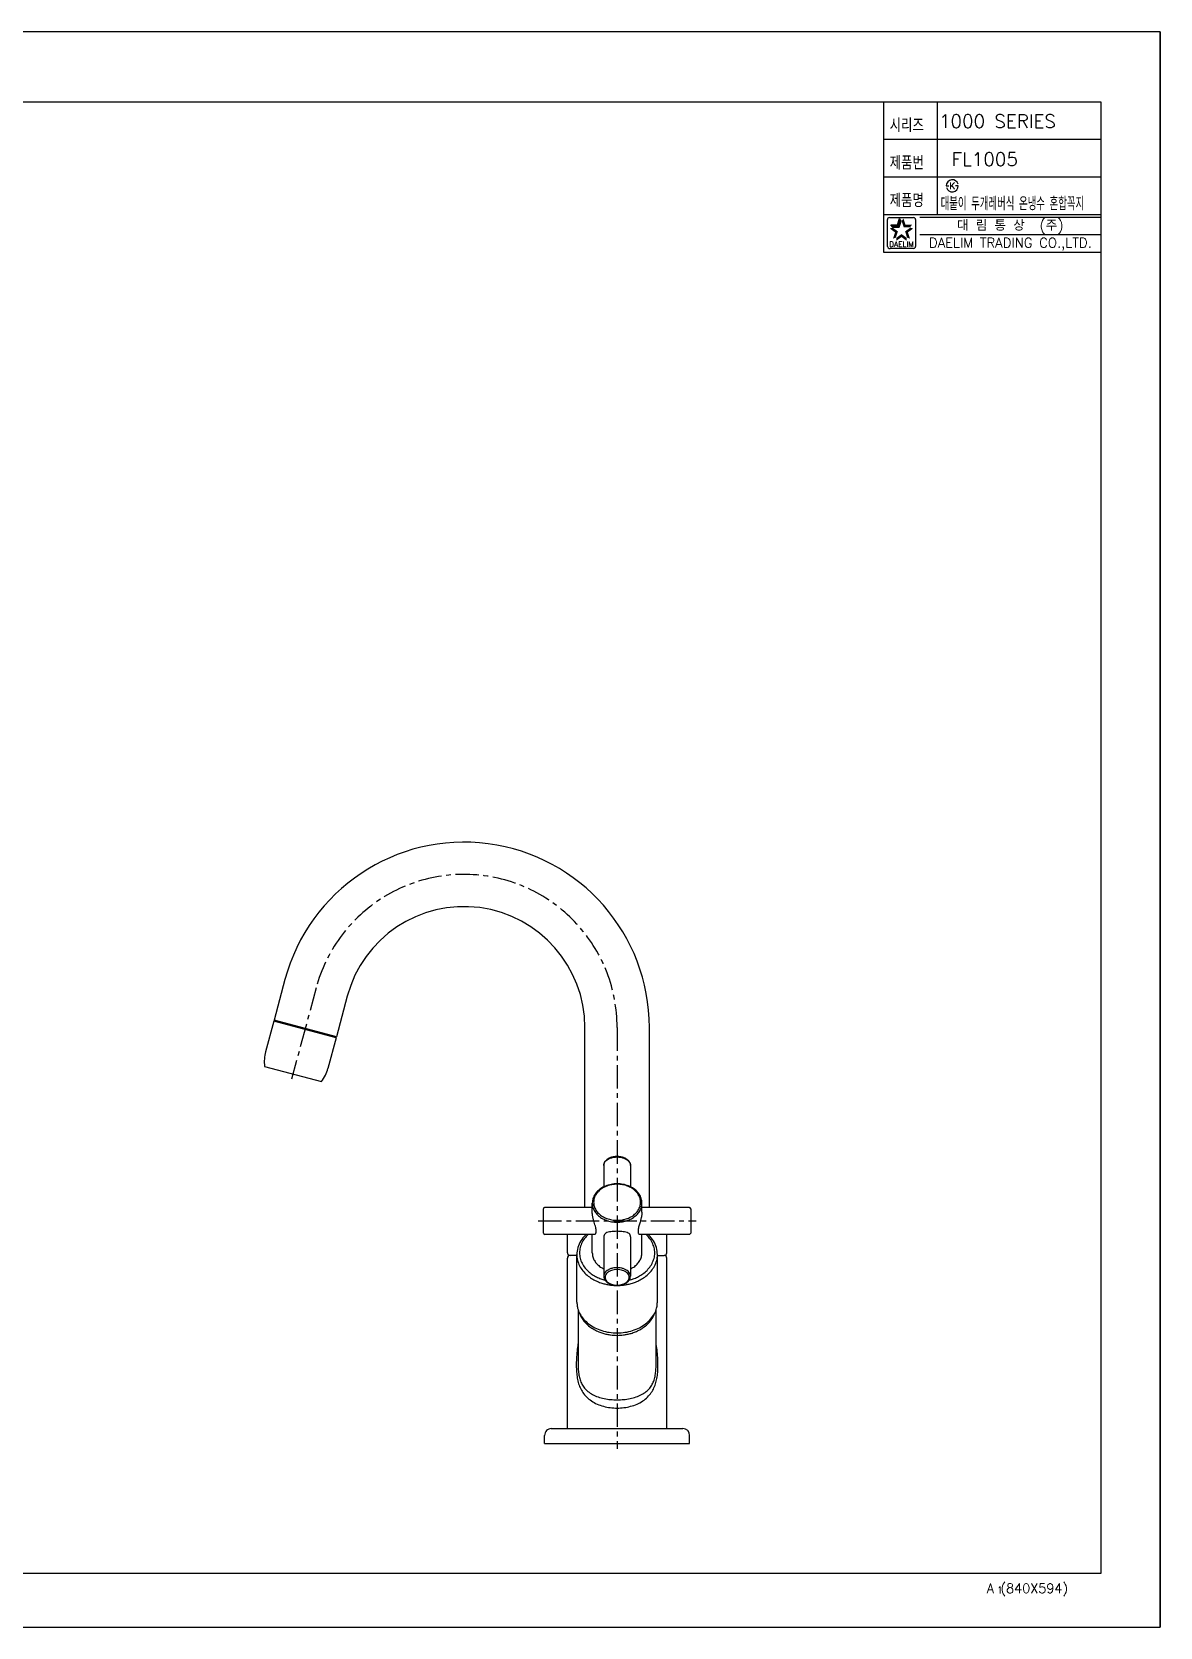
# Model space of a CAD drawing. Extents: x -1414 to 20, y -1132 to -538.
# Drawn here: x -400 to 20, y -1132 to -538 of the extents above; entities that cross this region are included whole.
import ezdxf
from ezdxf.enums import TextEntityAlignment as Align

# ---------------------------------------------------------------- set-up
doc = ezdxf.new("R2010")
doc.units = 0
doc.header["$LTSCALE"] = 7
doc.header["$MEASUREMENT"] = 0
doc.linetypes.add('CENTER', pattern=[2, 1.25, -0.25, 0.25, -0.25])
doc.layers.get('0').update_dxf_attribs({"color": 2, "linetype": 'CONTINUOUS'})
for name, color, linetype in [('CL', 1, 'CENTER'), ('DIM', 2, 'CONTINUOUS'), ('DWG', 7, 'CONTINUOUS'), ('TXT', 4, 'CONTINUOUS')]:
    doc.layers.add(name, color=color, linetype=linetype)
doc.styles.add('GHS', font='ROMANS', dxfattribs={"bigfont": 'GHS'})
doc.styles.add('ROMANS', font='romans')

# ---------------------------------------------------------------- blocks, each defined once
blk = doc.blocks.new('BORDER')
for p, q in [((1.00000000000004, 1.00000000000004), (0, 1.00000000000004)), ((0, 1.00000000000004), (0, 0)), ((1.00000000000004, 0), (1.00000000000004, 1.00000000000004)), ((0, 0), (1.00000000000004, 0))]:
    blk.add_line(p, q)

msp = doc.modelspace()

# ---------------------------------------------------------------- linework, layer by layer
for p, q in [((19.87963545951584, -1132.239982302537), (19.87963545951584, -538.2399823025139)), ((19.87963638113229, -538.2399808382565), (19.87963638113229, -1132.239980838282)), ((19.87965190411865, -1132.239980156739), (19.87965190411865, -538.2399801567158)), ((19.87965282573509, -538.2399786924584), (19.87965282573509, -1132.239978692483)), ((19.87966004723944, -1132.239972870233), (19.87966004723944, -538.239972870208)), ((19.87967649184225, -1132.239970724435), (19.87967649184225, -538.2399707244099)), ((-820.1203645405205, -1132.239917215973), (19.87963545950856, -1132.239917215973))]:
    msp.add_line(p, q)
at = {"color": 7}
for p, q in [((-83.12033995279285, -564.2399728702335), (-83.12033995279285, -620.2399728702335)), ((-63.12033995279285, -564.2399728702335), (-63.12033995279285, -606.2399728702335)), ((-83.12033995279285, -578.2399728702335), (-2.120339952792847, -578.2399728702335)), ((-83.12033995279285, -592.2399728702335), (-2.120339952792847, -592.2399728702335)), ((-83.12033995279285, -606.2399728702335), (-2.120339952792847, -606.2399728702335)), ((-83.12033995279285, -620.2399728702335), (-2.120339952792847, -620.2399728702335))]:
    msp.add_line(p, q, dxfattribs=at)
at = {"color": 2, "linetype": 'Continuous'}
for p, q in [((-81.6428495972084, -618.1054476069298), (-81.6428495972084, -608.1054476069298)), ((-80.8928495972084, -607.3554476069298), (-71.8928495972084, -607.3554476069298)), ((-71.1428495972084, -608.1054476069298), (-71.1428495972084, -618.1054476069298)), ((-69.62033995279285, -607.2399728702335), (-2.120339952792847, -607.2399728702335)), ((-69.62033995279285, -613.7399728702335), (-2.120339952792847, -613.7399728702335)), ((-71.8928495972084, -618.8554476069298), (-80.6428495972084, -618.8554476069298))]:
    msp.add_line(p, q, dxfattribs=at)
at = {"color": 2}
for p, q in [((-79.64111127303636, -610.9723401639062), (-80.3062124214191, -610.0569069679882)), ((-80.3062124214191, -610.0569069679882), (-77.88120149174551, -610.0569069679882)), ((-79.64111127303636, -610.9723401639062), (-77.21610034336277, -610.9723401639062)), ((-77.88120149174551, -610.0569069679882), (-77.13183190293216, -607.7505845212368)), ((-77.21610034336277, -610.9723401639062), (-76.4667307545476, -608.6660177171548)), ((-76.4667307545476, -608.6660177171548), (-77.13183190293216, -607.7505845212368))]:
    msp.add_line(p, q, dxfattribs=at)
at = {"color": 7, "linetype": 'Continuous'}
for p, q in [((-305.904267168391, -891.1020952308525), (-309.9704710500911, -906.2773747112524)), ((-282.7220473374911, -897.3137523132525), (-286.7882512191911, -912.4890317937525)), ((-310.0481167636909, -906.5671524591525), (-313.106021126291, -917.9794069053524)), ((-286.865896932691, -912.7788095416524), (-310.0481167636909, -906.5671524591525)), ((-286.7882512191911, -912.4890317937525), (-309.9704710500911, -906.2773747112524)), ((-286.865896932691, -912.7788095416524), (-289.9238012953911, -924.1910639877524)), ((-194.255357252891, -975.9947999476526), (-194.255357252891, -908.9605052125524)), ((-170.255357252891, -975.9947999476526), (-170.255357252891, -908.9605052125524)), ((-313.5338785130911, -923.4398957164524), (-292.2835103347911, -929.1339147087525)), ((-187.255357252891, -960.3882044277525), (-187.255357252891, -968.3176135273525)), ((-177.255357252891, -960.3882044277525), (-177.255357252891, -968.3174809494526)), ((-209.655357252891, -985.4943596468524), (-209.655357252891, -976.4952402483525)), ((-191.505357252891, -975.9947999476526), (-209.155357252891, -975.9947999476526)), ((-191.505357252891, -977.7808618991526), (-191.505357252891, -974.3740875678525)), ((-173.005357252891, -977.7808618991526), (-173.005357252891, -974.3740875678525)), ((-155.3553572528909, -975.9947999476526), (-173.005357252891, -975.9947999476526)), ((-154.8553572528909, -976.4952402484525), (-154.8553572528909, -985.4943596467524)), ((-190.676820376091, -985.9947999476526), (-209.155357252891, -985.9947999476526)), ((-200.755357252891, -992.8486052125525), (-200.755357252891, -985.9947999476526)), ((-191.505357252891, -992.8863707268524), (-191.505357252891, -985.9947999476526)), ((-155.3553572528909, -985.9947999476526), (-173.834483312491, -985.9947999476526)), ((-173.005357252891, -992.8863707268524), (-173.005357252891, -985.9947999476526)), ((-163.755357252891, -992.8486052125525), (-163.755357252891, -985.9947999476526)), ((-187.255357252891, -986.9563042779525), (-187.255357252891, -1001.601395467552)), ((-177.255357252891, -986.9563042779525), (-177.255357252891, -1001.601395467552)), ((-200.755357252891, -1058.348605212552), (-200.755357252891, -994.8486052125525)), ((-197.255357252891, -993.8486052125525), (-199.755357252891, -993.8486052125525)), ((-197.255357252891, -1011.205817602852), (-197.255357252891, -993.5291583365524)), ((-167.255357252891, -1011.205817602852), (-167.255357252891, -993.5291583365524)), ((-167.255357252891, -993.8486052125525), (-164.755357252891, -993.8486052125525)), ((-163.755357252891, -1058.348605212552), (-163.755357252891, -994.8486052125525)), ((-196.755357252891, -1014.142141262652), (-196.755357197391, -1034.664768694553)), ((-167.755357274091, -1034.665538089452), (-167.755357252891, -1014.142141262652)), ((-209.255357252891, -1063.848605212552), (-209.255357252891, -1060.848605212552)), ((-206.755357252891, -1058.348605212552), (-157.755357326191, -1058.348605212552)), ((-155.255357252891, -1063.848605212552), (-155.255357252891, -1060.848605212552)), ((-209.2548853304911, -1063.848605212552), (-155.255829175391, -1063.848605212552))]:
    msp.add_line(p, q, dxfattribs=at)
at = {"color": 2, "linetype": 'Continuous'}
for centre, radius, start, end in [((-80.8928495972084, -608.1054476069298), 0.75, 90, 180), ((-71.8928495972084, -608.1054476069298), 0.75, 0, 90), ((-80.7678495972084, -617.9804476069298), 0.8838834764831844, 188.130102354155, 278.1301023541541), ((-71.8928495972084, -618.1054476069298), 0.75, 270, 0)]:
    msp.add_arc(centre, radius, start, end, dxfattribs=at)
at = {"color": 7, "linetype": 'Continuous'}
for centre, radius, start, end in [((-239.255357252891, -908.9605052125524), 69, 0, 165.0001083630077), ((-239.255357252891, -908.9605052125524), 45, 0, 165.0001083630077), ((-309.7583390157911, -906.6447981727523), 0.3, 84.99999999999997, 165.0000000000055), ((-287.1556746805911, -912.7011638281523), 0.3, 345.0000000000055, 65.00000000000652), ((-298.6171337319911, -921.8616925818523), 15, 165.0000000000055, 186.0394697812992), ((-304.4126886896911, -920.3087783112525), 15, 323.9605302186953, 345.0000000000055), ((-209.155357252891, -976.4947999476526), 0.5, 89.99999999999999, 180), ((-155.3553572528909, -976.4947999476526), 0.5, 0, 89.99999999999999), ((-209.155357252891, -985.4947999476528), 0.5, 180, 270), ((-155.3553572528909, -985.4947999476528), 0.5, 270, 0), ((-199.755357252891, -992.8486052125527), 1, 180, 270), ((-199.755357252891, -994.8486052125527), 1, 89.99999999999999, 180), ((-164.755357252891, -992.8486052125527), 1, 270, 0), ((-164.755357252891, -994.8486052125527), 1, 0, 89.99999999999999), ((-206.755357252891, -1060.848605212553), 2.5, 89.99999999999999, 180), ((-157.755357252891, -1060.848605212553), 2.5, 0, 89.99999999999999)]:
    msp.add_arc(centre, radius, start, end, dxfattribs=at)
for points in [[(-177.255357252891, -960.3882044277525), (-177.450451605791, -959.4393724203525), (-178.0403742584909, -958.5489584115525), (-178.985290627191, -957.8108201863524), (-180.201877908291, -957.2901666187524), (-181.575669591491, -957.0266038336524), (-182.998958871191, -957.0327323539525), (-184.3619907141909, -957.3064274863525), (-185.5594266846909, -957.8307741394525), (-186.484100743891, -958.5636711920524), (-187.062247651591, -959.4441038072525), (-187.255357252891, -960.3882044440525)], [(-187.255357252891, -960.3882044277525), (-187.099719179491, -959.5925596696525), (-186.646676254491, -958.8513750093525), (-185.950541119491, -958.2230865768524), (-185.059736372291, -957.7273853111525), (-184.0104298755909, -957.3787692115525), (-182.854463649091, -957.1974212668524), (-181.662497791991, -957.1969392016524), (-180.506721954191, -957.3772213162524), (-179.457292067591, -957.7246403053525), (-178.564789921491, -958.2198356414525), (-177.865536003991, -958.8496080736525), (-177.410729386891, -959.5932289833524), (-177.255357252891, -960.3882044277525)], [(-173.005357252891, -974.3740875681524), (-173.270306542591, -972.6588319213524), (-174.056808567291, -971.0330515955525), (-175.324012997491, -969.5988807363524), (-177.000820987991, -968.4424648746526), (-178.985026003291, -967.6348181111525), (-181.159055036691, -967.2217829633523), (-183.393310422091, -967.2257146994525), (-185.561445149291, -967.6453746511525), (-187.535334342691, -968.4561577636525), (-189.200690582391, -969.6112249198525), (-190.4589579113909, -971.0405967882525), (-191.241087582691, -972.6610006098524), (-191.505357252891, -974.3740875638525)], [(-173.505357252891, -974.0526937630525), (-173.723480271991, -972.5653398703525), (-174.369764273791, -971.1478210390524), (-175.413364523291, -969.8744430222525), (-176.8003435828909, -968.8118480357525), (-178.458415745191, -968.0137691360524), (-180.307024033891, -967.5180833345526), (-182.256416254891, -967.3498057743525), (-184.205777414391, -967.5184514485525), (-186.054189062791, -968.0144719470525), (-187.711811478891, -968.8127372492525), (-189.098270837791, -969.8753387115526), (-190.1415191264909, -971.1487576072525), (-190.787538218391, -972.5663713626525), (-191.005357252891, -974.0526937630525)], [(-191.005357252891, -974.0526937630525), (-190.787234233891, -975.5400476556524), (-190.140950232091, -976.9575664869526), (-189.097349982591, -978.2309445037524), (-187.710370922891, -979.2935394902524), (-186.052298760691, -980.0916183899526), (-184.203690471991, -980.5873041914524), (-182.254298250891, -980.7555817517525), (-180.304937091491, -980.5869360775525), (-178.4565254429911, -980.0909155789525), (-176.798903026991, -979.2926502767525), (-175.412443668091, -978.2300488144524), (-174.369195379391, -976.9566299187525), (-173.723176287491, -975.5390161634525), (-173.505357252891, -974.0526937630525)], [(-191.505357252891, -974.3740875678525), (-191.273542538191, -975.9505084184525), (-190.589611966791, -977.4480835496524), (-189.4861301341909, -978.7932029286526), (-188.020191368691, -979.9155700268525), (-186.2681295031909, -980.7585134964525), (-184.314998670191, -981.2821087225525), (-182.255420100391, -981.4599986665526), (-180.195731934091, -981.2821115391525), (-178.242465080691, -980.7584692643525), (-176.490489208291, -979.9155493139524), (-175.024693381491, -978.7933075967526), (-173.9211720226909, -977.4481940959524), (-173.237166389691, -975.9504896928524), (-173.005357252891, -974.3740875678525)], [(-190.929059012891, -980.9947999476526), (-191.063767159391, -980.5057585509526), (-191.187296537791, -980.0191635980525), (-191.295432585891, -979.5389887568526), (-191.384343985191, -979.0695881510524), (-191.450630056091, -978.6160757559524), (-191.491529806991, -978.1846356825524), (-191.505357252891, -977.7808618991526)], [(-173.005357252891, -977.7808618991526), (-173.019216899791, -978.1851244813524), (-173.0602280828909, -978.6172554196523), (-173.126665785291, -979.0713349104526), (-173.215660357791, -979.5408036708525), (-173.323735103491, -980.0204810733526), (-173.447100551891, -980.5063348305525), (-173.581655492991, -980.9947999476526)], [(-193.753348201991, -985.9883729627525), (-194.014747122891, -986.2390664946524), (-195.7927552600911, -988.4684048030524), (-196.8868637311911, -990.9395545272525), (-197.255357252891, -993.5291583365524)], [(-192.980239410591, -985.9929380672525), (-193.383531934791, -986.3788830152525), (-194.715614103091, -987.9967508934524), (-195.6854814326911, -989.8576590905525), (-196.187958187691, -991.8352969650525), (-196.2007896082911, -993.8323259814524), (-195.723927407491, -995.8131726178526), (-194.775927295791, -997.6847155767525), (-193.456178773891, -999.3202944473524), (-191.910341861491, -1000.652604964852), (-190.291139575291, -1001.668395628353), (-188.7065712576909, -1002.404506640253), (-187.208759389091, -1002.917274993652), (-186.791845210691, -1003.032347075952)], [(-190.675078578791, -985.9935464970524), (-190.4695247354909, -985.9426557977524), (-190.226936239391, -985.6994963849525), (-190.073025976391, -985.2605829532524), (-190.042903455991, -984.6330257222526), (-190.146064618191, -983.8541610911525), (-190.358618513691, -982.9603823948523), (-190.635584688891, -981.9961456846524), (-190.929059012891, -980.9947999476526)], [(-177.255357252891, -986.9563042779525), (-177.389368421491, -986.2819176912526), (-177.820228713491, -985.7291472510524), (-178.5252462986909, -985.3387998198525), (-179.4612290120909, -985.0844315120526), (-180.538555868891, -984.9390531133524), (-181.713353939491, -984.8735370843524), (-182.911381711691, -984.8767135520525), (-184.090271226491, -984.9502012353523), (-185.146125093391, -985.1034547986524), (-186.044885901691, -985.3621218138524), (-186.720272711291, -985.7540031204526), (-187.125088288891, -986.2903980586525), (-187.255357252891, -986.9563042779525)], [(-177.718003897191, -1003.032120878252), (-177.341599544891, -1002.928712136453), (-175.857356051391, -1002.425563075552), (-174.285511971091, -1001.703589217052), (-172.6743672491911, -1000.706201642653), (-171.127182571091, -999.3938584384525), (-169.795100402791, -997.7759905601524), (-168.825233073191, -995.9150823631526), (-168.322756318191, -993.9374444885525), (-168.309924897591, -991.9404154722524), (-168.786787098391, -989.9595688358525), (-169.734787210091, -988.0880258769525), (-171.054535731991, -986.4524470063525), (-171.528719924591, -985.9945479312523)], [(-173.581655492991, -980.9947999476526), (-173.819504546591, -981.8087475988525), (-174.054748125791, -982.6106825656525), (-174.257122447491, -983.3674348513525), (-174.401387599091, -984.0570862314526), (-174.470318875291, -984.6862997972526), (-174.438334641491, -985.2569811949525), (-174.2709743575909, -985.7201644570525), (-173.973415357691, -985.9719379529524), (-173.836788419591, -985.9910162738524)], [(-167.255357252891, -993.5291583365524), (-167.623068395491, -990.9422700365526), (-168.717208330391, -988.4696360692524), (-170.4974854963911, -986.2375693007525), (-170.7573616149909, -985.9883774091525)], [(-197.255151079891, -993.5291583448525), (-197.1969780926911, -994.5419509876524), (-196.686331190191, -996.6640487437526), (-195.6709244937911, -998.6692283914524), (-194.257086741491, -1000.421791484052), (-192.600850990891, -1001.849499876752), (-190.8659120648909, -1002.938053666752), (-189.168080079391, -1003.726883498852), (-187.563225850491, -1004.276369587953), (-186.074336853591, -1004.641170860652), (-184.703427974391, -1004.865760725752), (-183.438334372791, -1004.984034935452), (-182.255357252891, -1005.019824983352)], [(-191.505357252891, -992.8863707268524), (-191.303222559691, -994.3596144843525), (-190.705652736091, -995.7684704203525), (-189.738764450891, -997.0513647697526), (-188.444815361791, -998.1522288937524), (-187.257188356291, -998.8469838996525)], [(-182.255357252891, -1005.019824983352), (-181.079359928791, -1004.984456676153), (-179.823846879291, -1004.867851980553), (-178.465026897291, -1004.646925673752), (-176.990041770791, -1004.288645996553), (-175.399759324791, -1003.749488262853), (-173.715636033191, -1002.975861170152), (-171.989462271091, -1001.907156364053), (-170.331922993691, -1000.501076720552), (-168.9049276385909, -998.7678062939526), (-167.8659731345909, -996.7742969868525), (-167.327624693191, -994.6557387849525), (-167.255563430291, -993.5292535008525)], [(-177.253526149591, -998.8469838996525), (-176.065899144091, -998.1522288937524), (-174.771950054991, -997.0513647697526), (-173.805061769791, -995.7684704203525), (-173.207491946191, -994.3596144843525), (-173.005357252891, -992.8863707268524)], [(-177.255357252891, -1001.601395467552), (-177.410729386891, -1000.806420023152), (-177.865536003991, -1000.062799113452), (-178.564789921491, -999.4330266812526), (-179.457292067591, -998.9378313451525), (-180.506721954191, -998.5904123560524), (-181.662497791991, -998.4101302414524), (-182.854463649091, -998.4106123066524), (-184.0104298755909, -998.5919602513525), (-185.059736372291, -998.9405763509526), (-185.950541119491, -999.4362776166524), (-186.646676254491, -1000.064566049153), (-187.099719179491, -1000.805750709452), (-187.255357252891, -1001.601395467552)], [(-187.255357252891, -1001.601395466452), (-187.060262907391, -1002.550227457552)], [(-187.060262907391, -1002.550227457552), (-186.470340261891, -1003.440641468353), (-185.525423898991, -1004.178779697153), (-184.3088366216909, -1004.699433269252), (-182.935044940391, -1004.962996059252), (-181.511755660391, -1004.956867543953), (-180.148723815191, -1004.683172416253), (-178.951287840691, -1004.158825767352), (-178.026613775591, -1003.425928717852), (-177.448466861191, -1002.545496104553)], [(-177.755357252891, -1001.984417689052), (-177.893913284091, -1001.272152118853), (-178.302519354591, -1000.602072610553), (-178.9317449358909, -1000.034368450452), (-179.735385676991, -999.5879564477525), (-180.680694605791, -999.2747468795524), (-181.722059750291, -999.1122582230523), (-182.795922780891, -999.1128218300523), (-183.837088846091, -999.2764546872525), (-184.7818746662909, -999.5908160334525), (-185.5836741009909, -1000.037698387853), (-186.209841207991, -1000.604046898252), (-186.616660880791, -1001.271823925453), (-186.755357252891, -1001.984417689052)], [(-186.755357252891, -1001.984417689052), (-186.616801221791, -1002.696683259252), (-186.208195151291, -1003.366762767653), (-185.578969569991, -1003.934466927753), (-184.775328828891, -1004.380878930453), (-183.830019900091, -1004.694088498652), (-182.788654755591, -1004.856577155153), (-181.714791724991, -1004.856013548153), (-180.673625659791, -1004.692380690953), (-179.728839839591, -1004.378019344652), (-178.927040404891, -1003.931136990353), (-178.300873297891, -1003.364788479852), (-177.894053624991, -1002.697011452753), (-177.755357252891, -1001.984417689052)], [(-177.448466861191, -1002.545496104553), (-177.255357252891, -1001.601395481152)], [(-197.255357252891, -1011.205817602852), (-197.1266321187911, -1012.706710729753)], [(-197.1266321187911, -1012.706710729753), (-196.967136458991, -1013.447535459252), (-196.1135502405911, -1015.603105355452), (-194.727401437491, -1017.589689949452), (-192.861958970691, -1019.330945909152), (-190.588910748191, -1020.759957744752), (-187.995608738391, -1021.821809332753), (-185.181712083191, -1022.475694312052), (-182.255357252891, -1022.696484249652)], [(-196.3172469652911, -1015.201080188152), (-196.241449109491, -1015.422374823852), (-195.3238143817911, -1017.303800118553), (-194.0197492259909, -1018.984679492952), (-192.451198585591, -1020.389263460153), (-190.772227945391, -1021.481012116152), (-189.106386804391, -1022.280991061152), (-187.5165013075909, -1022.842078164553), (-186.033185948591, -1023.215413400053), (-184.666601184291, -1023.444379279352), (-183.412543633391, -1023.563608503352), (-182.255357252891, -1023.599037247453)], [(-182.255357252891, -1022.696484249652), (-179.329002422691, -1022.475694312052), (-176.515105767491, -1021.821809332753), (-173.921803757691, -1020.759957744752), (-171.648755535091, -1019.330945909152), (-169.783313068391, -1017.589689949452), (-168.3971642652909, -1015.603105355452), (-167.543578046891, -1013.447535459252), (-167.384082387091, -1012.706710729753)], [(-182.255357252891, -1023.599037247453), (-181.106104274391, -1023.564093384653), (-179.861795894791, -1023.446655013553), (-178.506666135191, -1023.221411953152), (-177.035844027091, -1022.854439151952), (-175.458437152191, -1022.303099775052), (-173.803714199291, -1021.517065173352), (-172.130377131191, -1020.442579064752), (-170.557882160291, -1019.055239457052), (-169.240494411191, -1017.388289321053), (-168.302920567291, -1015.515038316252), (-168.194908695091, -1015.205398691453)], [(-167.384082387091, -1012.706710729753), (-167.255357252891, -1011.205817602852)], [(-196.7571900867911, -1026.401268357052), (-197.083059498291, -1028.734406818753), (-197.357175018491, -1031.617605989052), (-197.4644317127911, -1034.268851433852), (-197.407619253891, -1036.702841419452), (-197.173059641791, -1038.967187816153), (-196.7238332539911, -1041.100801324652), (-196.0186701427911, -1043.079613626553), (-195.024312531091, -1044.875140000853), (-193.663925007491, -1046.523530732552), (-191.8548789642909, -1048.006977454752), (-189.691568443591, -1049.192703893752), (-187.313888530291, -1050.027860880953), (-184.823242967091, -1050.519040570152), (-182.255357252891, -1050.682883610853)], [(-182.255357252891, -1050.682883610853), (-179.699310445891, -1050.520563489252), (-177.222354492891, -1050.034726811253), (-174.856698788591, -1049.209232819652), (-172.7001496140909, -1048.036633900153), (-170.8908740073909, -1046.567415776153), (-169.5278883177909, -1044.936071904852), (-168.529747955591, -1043.163165369852), (-167.814977814591, -1041.200997907053), (-167.355114232291, -1039.079940068953), (-167.111436102291, -1036.835803134652), (-167.044941585991, -1034.435258036453), (-167.1398807631909, -1031.823315970552), (-167.3993563107909, -1028.973416026452), (-167.753215372491, -1026.403264798253)], [(-196.7553857854911, -1034.664768689252), (-196.699273210291, -1036.433398932053), (-196.475688995891, -1038.368051357952), (-196.0475230133911, -1040.154864773553), (-195.375406965491, -1041.774693525852), (-194.427612351791, -1043.209667729853), (-193.130958249991, -1044.496492595552), (-191.406587495791, -1045.629762054352), (-189.344506747291, -1046.519423606552), (-187.078070003391, -1047.137936370153), (-184.703945172091, -1047.498758410352), (-182.255357252891, -1047.618705838353)], [(-182.255357252891, -1047.618705838353), (-179.818008946991, -1047.499869137152), (-177.456938802091, -1047.142986727152), (-175.201968499391, -1046.531715626252), (-173.146337006291, -1045.652167901352), (-171.421750861491, -1044.530330841153), (-170.122630905791, -1043.257739964753), (-169.171238371791, -1041.842208565153), (-168.489966078791, -1040.237780776253), (-168.051664916791, -1038.463407453952), (-167.819390139291, -1036.547936560853), (-167.755344714991, -1034.665538087752)]]:
    msp.add_spline(points, degree=3, dxfattribs=at)
at = {"color": 2}
for points in [[(-78.80105354979037, -612.8879205036687), (-77.72489728575033, -612.5382561372576), (-80.76292860344051, -611.4625348425584), (-79.6867723394023, -611.1128704761472)], [(-80.3062124214191, -610.0569069679882), (-79.64111127303636, -610.9723401639062), (-77.88120149174551, -610.0569069679882), (-77.21610034336277, -610.9723401639062)], [(-77.88120149174551, -610.0569069679882), (-77.21610034336277, -610.9723401639062), (-77.13183190293216, -607.7505845212368), (-76.4667307545476, -608.6660177171548)], [(-75.65386729148463, -607.7505845212368), (-76.31896843986556, -608.6660177171548), (-74.90449770266946, -610.0569069679882), (-75.56959885105402, -610.9723401639062)], [(-74.90449770266946, -610.0569069679882), (-75.56959885105402, -610.9723401639062), (-72.47948677299587, -610.0569069679882), (-73.14458792137862, -610.9723401639062)], [(-72.02277059097628, -611.4625348425584), (-73.0989268550145, -611.1128704761472), (-73.98464564462643, -612.8879205036687), (-75.06080190866464, -612.5382561372576)], [(-79.55042313860372, -615.1942429504238), (-78.4742668745655, -614.8445785840127), (-78.80105354979037, -612.8879205036687), (-77.72489728575033, -612.5382561372576)], [(-76.3928495972084, -614.637583091328), (-76.3928495972084, -613.5060454323143), (-78.35472465085854, -616.0629687524383), (-78.35472465085854, -614.9314310934246)], [(-74.43097454355825, -616.0629687524383), (-74.43097454355825, -614.9314310934246), (-76.3928495972084, -614.637583091328), (-76.3928495972084, -613.5060454323143)], [(-73.98464564462643, -612.8879205036687), (-75.06080190866464, -612.5382561372576), (-73.23527605581125, -615.1942429504238), (-74.31143231985129, -614.8445785840127)]]:
    msp.add_solid(points, dxfattribs=at)
at = {"layer": 'CL'}
for p, q in [((-294.313157252963, -894.2079237720341), (-303.4263325141445, -928.218756865181)), ((-182.2553572529411, -908.9605052125524), (-182.2553572529411, -1065.848605212552)), ((-211.655357252891, -980.9947999476025), (-152.8553572528909, -980.9947999476025))]:
    msp.add_line(p, q, dxfattribs=at)
msp.add_arc((-239.255357252891, -908.9605052125524), 57, 0, 165.0001083630077, dxfattribs=at)
at = {"layer": 'DIM'}
for p, q in [((-59.73765058558638, -595.5580994204679), (-59.23765058558638, -595.5580994204679)), ((-59.23765058558638, -595.5580994204679), (-58.73765058558638, -595.5580994204679)), ((-55.73765058558638, -595.5580994204679), (-56.23765058558638, -595.5580994204679)), ((-55.23765058558638, -595.5580994204679), (-55.73765058558638, -595.5580994204679))]:
    msp.add_line(p, q, dxfattribs=at)
for start, end in [(14.99999999999445, 180), (194.9999999999945, 0)]:
    msp.add_arc((-57.48765058558638, -595.5580994204679), 2.25, start, end, dxfattribs=at)
at = {"layer": 'TXT'}
for p, q in [((-758.1203399527933, -564.2399728702335), (-2.120339952793302, -564.2399728702335)), ((-2.120339952793302, -564.2399728702335), (-2.120339952793302, -1112.239972870233)), ((-2.120339952793302, -1112.239972870233), (-758.1203399527933, -1112.239972870233))]:
    msp.add_line(p, q, dxfattribs=at)

# ---------------------------------------------------------------- block references
at = {"xscale": 840, "yscale": 594, "zscale": 840}
msp.add_blockref('BORDER', (-820.1203399527933, -1132.239972870233), dxfattribs=at)

# ---------------------------------------------------------------- texts
at = {"color": 7, "style": 'GHS'}
msp.add_text('1000 SERIES', height=5, dxfattribs=at).set_placement((-62.41719283039333, -574.0013008251849))
msp.add_text('FL1005', height=5, dxfattribs=at).set_placement((-45.37949447427968, -585.6612381121629), align=Align.MIDDLE)
at = {"style": 'GHS', "width": 0.5}
msp.add_text('대붙이 두개레버식 온냉수 혼합꼭지', height=5, dxfattribs=at).set_placement((-61.82606101685815, -604.6787703113328))
at = {"color": 7, "linetype": 'Continuous'}
for s, height, style, p in [('대 림 통 상  (주)', 4, 'GHS', (-35.85999557446098, -610.5448773860585)), ('DAELIM TRADING CO.,LTD.', 3.6, 'ROMANS', (-35.85999557446098, -617.3122221947792))]:
    msp.add_text(s, height=height, dxfattribs=dict(at, style=style)).set_placement(p, align=Align.MIDDLE)
at = {"color": 2, "linetype": 'Continuous', "style": 'ROMANS'}
msp.add_text('DAELIM', height=2, dxfattribs=at).set_placement((-76.3928495972084, -618.3054476069269), align=Align.CENTER)
at = {"layer": 'DIM', "style": 'GHS', "width": 0.8}
for s, p in [('시리즈', (-80.77997648866835, -575.5105837456749)), ('제품번', (-80.77997648866835, -589.5105837456749)), ('제품명', (-80.77997648866835, -603.5105837456749))]:
    msp.add_text(s, height=5, dxfattribs=at).set_placement(p)
at = {"layer": 'DIM', "style": 'GHS'}
msp.add_text('K', height=2.394, dxfattribs=at).set_placement((-57.48765058558638, -595.5580994204679), align=Align.MIDDLE)
at = {"layer": 'DWG', "style": 'GHS'}
for s, height, p in [('A (840X594)', 3.5, (-44.66373026597489, -1119.550851943394)), ('1', 2.5, (-40.77355107622338, -1119.684941894801))]:
    msp.add_text(s, height=height, dxfattribs=at).set_placement(p)

doc.saveas('drawing.dxf')
